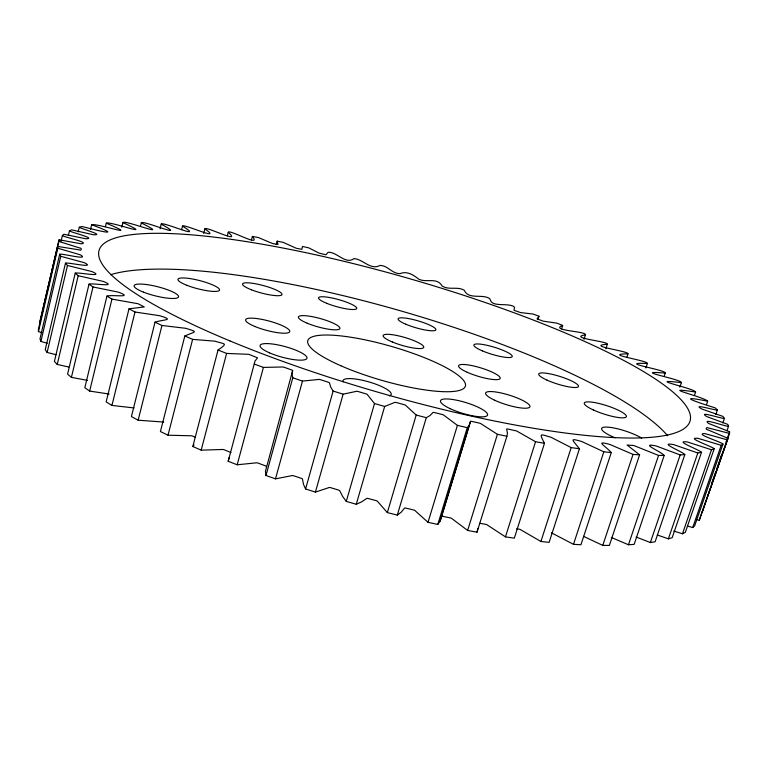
<?xml version="1.0" encoding="UTF-8"?>
<svg xmlns="http://www.w3.org/2000/svg" width="768" height="768" viewBox="0 0 768 768"><rect width="100%" height="100%" fill="white"/><g stroke="black" fill="none" stroke-linecap="round" stroke-linejoin="round"><path stroke-width="1.15" d="M702.221 512.141L729.542 433.44L729.6 431.76L708.701 423.494C700.349 417.216 726.749 427.018 728.534 426.25L726.97 430.781M537.907 319.661L538.973 316.243L533.098 314.045L520.56 312.576L514.742 310.56L513.946 310.157L514.598 307.296C510.096 302.208 492.326 307.613 490.464 300.173L489.648 298.618C482.333 293.568 468.518 300.077 464.246 290.227C457.306 286.128 448.867 290.467 442.099 285.974C437.05 276.922 426.259 283.085 418.666 279.13C413.53 274.925 406.944 270.72 399.965 273.648C392.054 273.706 387.955 265.603 380.122 265.411C370.637 270.634 363.024 259.162 354.067 258.614C345.446 264.941 336.96 251.664 328.138 252.288L326.035 254.707L325.104 254.602L319.085 253.114L308.688 247.834L302.467 246.461L301.814 249.322L296.256 248.266L283.286 242.4L277.171 241.162L278.006 244.464L272.621 243.552L258.355 237.533L252.374 236.438L251.472 239.875M292.656 370.56L265.459 471.283L265.987 475.498L275.491 478.858L291.514 475.718A2.026 0.624 15.3 0 1 293.933 475.872L301.104 478.272A2.026 0.624 15.4 0 1 302.515 479.405L303.504 484.368L305.578 488.966L315.408 492.096L328.637 487.709A2.035 0.624 15.8 0 1 330.864 487.738L338.208 489.946A2.035 0.624 15.9 0 1 339.917 491.107L342.672 496.493L346.272 501.408L356.266 504.259L361.613 501.888L366.442 498.662A2.035 0.624 16.4 0 1 368.448 498.566L375.84 500.554A2.035 0.624 16.5 0 1 377.789 501.715L387.341 512.592L397.306 515.107L401.184 512.208L404.266 508.397A2.026 0.624 16.9 0 1 406.013 508.166L413.328 509.894A2.026 0.624 17 0 1 415.498 511.056L428.026 522.326L437.798 524.458L440.15 521.069L470.458 421.642A2.054 0.48 17.1 0 1 471.888 421.44L479.069 423.034A2.045 0.48 17.1 0 1 481.478 424.08L497.414 434.294L506.899 436.243L507.466 433.21L506.611 429.034L507.84 429.005L516.605 430.963L535.546 441.734L544.474 443.309L514.33 538.157L505.459 536.87L487.824 525.341A2.006 0.605 17.9 0 0 485.338 524.256L479.683 523.315M440.15 521.069L441.466 516.749A2.016 0.614 17.4 0 1 442.925 516.394L450.029 517.834A2.016 0.614 17.5 0 1 452.381 518.966L467.626 530.458L477.024 532.176L477.84 528.365M61.066 241.277L62.41 235.498C63.562 237.158 91.238 242.707 81.197 243.811L59.107 239.779L39.523 322.848L40.291 320.899M40.56 319.738L59.107 239.779M58.435 241.296L79.718 247.978C81.974 247.69 81.802 251.203 79.565 249.917L57.629 246.432L38.4 329.357L38.458 331.594L41.827 332.63M38.458 331.594L57.802 248.227L57.629 246.432M57.802 248.227L80.342 254.813C90.557 260.87 61.498 253.171 59.683 254.227L39.974 338.957L40.915 341.472L47.309 343.258M40.915 341.472L60.739 256.301L59.683 254.227M68.371 235.478L69.456 230.822L71.606 229.843L93.312 234.73C105.994 235.45 80.659 228.749 79.296 227.232L78.211 231.859M60.739 256.301L84.365 262.694C96.835 268.886 67.565 262.099 65.482 263.146L45.254 349.67L47.117 352.445L56.026 354.691M47.117 352.445L67.478 265.478L65.482 263.146M67.478 265.478L91.949 271.574C106.243 277.853 77.981 272.035 75.216 273.139L54.403 361.43L57.235 364.445L68.726 367.018M57.235 364.445L78.202 275.731L75.216 273.139M90.566 229.296L91.661 224.698C98.198 223.238 143.635 239.232 106.282 223.171L105.446 226.656M78.202 275.731L103.238 281.405C118.858 287.741 92.832 282.845 89.021 284.15L67.574 374.141L71.405 377.366L87.552 380.381M71.405 377.366L93.005 286.973L89.021 284.15M121.786 227.232L122.909 222.595C124.138 219.408 174.691 239.808 141.293 222.941L140.448 226.406M93.005 286.973L118.301 292.118C134.794 298.291 112.099 294.451 106.954 296.083L84.835 387.686L89.654 391.085L109.123 394.032M89.654 391.085L111.946 299.107L106.954 296.083M111.946 299.107L138.067 303.734L144.278 306.941L129.005 308.803L106.147 401.894L111.946 405.437L134.131 407.952M111.946 405.437L134.986 312.01L129.005 308.803M160.08 228.749L161.222 224.131C161.942 221.002 206.39 241.008 182.477 226.128L181.613 229.594M134.986 312.01L159.667 315.706C175.114 320.41 164.122 319.21 155.04 322.166L131.414 416.582L138.144 420.211L161.818 421.92A1.978 0.576 13.7 0 1 163.661 422.16M138.144 420.211L161.952 325.488L155.04 322.166M203.702 233.501L204.874 228.874C205.277 225.706 243.034 245.021 228.23 232.33L227.328 235.814M161.952 325.488L185.712 328.301C198.624 332.41 196.022 331.037 184.829 335.971L160.416 431.539L168.01 435.197L190.378 435.773A1.997 0.586 14 0 1 193.094 436.253L195.072 437.155M168.01 435.197L192.614 339.37L184.829 335.971M230.947 452.534L224.486 449.894A2.006 0.605 14.4 0 0 221.827 449.51L201.178 450.144L192.826 446.525L218.035 350.006C228.365 342.787 225.139 344.486 215.011 341.184L192.614 339.37M201.178 450.144L226.598 353.424L248.88 354.326L257.549 357.84L255.014 361.046L228.192 461.261L237.197 464.784L255.715 462.902A2.016 0.614 14.8 0 1 258.278 463.181L265.142 465.725A2.026 0.614 14.9 0 1 266.256 466.81M276.25 244.627L277.171 241.162M228.192 461.261L229.2 457.498M237.197 464.784L263.405 367.411L281.808 367.008A2.054 0.49 15.1 0 1 284.39 367.382L291.389 369.85A2.054 0.49 15.2 0 1 292.57 370.8L292.022 374.362L292.79 377.798L265.987 475.498M275.491 478.858L302.477 381.082L318.307 379.507A2.064 0.49 15.5 0 1 320.736 379.776L328.032 382.138A2.064 0.49 15.6 0 1 329.51 383.146L330.787 387.216L333.13 391.056L343.133 394.176L356.083 391.421A2.064 0.49 15.9 0 1 358.31 391.574L365.779 393.802A2.064 0.49 16 0 1 367.546 394.838L374.506 403.546L384.662 406.445L394.483 402.538A2.064 0.49 16.3 0 1 396.48 402.576L403.978 404.621A2.064 0.49 16.4 0 1 406.003 405.686L416.189 415.046L426.298 417.677L429.984 415.565L432.826 412.666A2.064 0.49 16.7 0 1 434.554 412.589L441.955 414.422A2.054 0.49 16.8 0 1 444.202 415.488L457.402 425.357L467.28 427.661L469.411 425.059M305.578 488.966L333.13 391.056M315.408 492.096L343.133 394.176M346.272 501.408L374.506 403.546M356.266 504.259L384.662 406.445M387.341 512.592L416.189 415.046M397.306 515.107L426.298 417.677M428.026 522.326L457.402 425.357M437.798 524.458L467.28 427.661M441.504 516.432L470.467 421.382M467.626 530.458L497.414 434.294M477.024 532.176L506.899 436.243M561.581 328.8L562.646 325.411L556.954 323.165L543.245 321.168L537.043 318.864L538.973 316.243M505.459 536.87L535.546 441.734M584.026 339.331L585.475 334.771C586.483 331.238 549.053 330.605 562.646 325.411M540.912 541.498L571.19 447.59L579.427 448.771L549.13 542.352L540.912 541.498L521.27 530.102A1.987 0.586 18.3 0 0 518.698 529.085L516.576 528.816M605.856 348.797L607.315 344.266C608.688 341.299 567.149 338.016 585.475 334.771M626.899 357.245L628.013 353.856C629.078 351.082 584.774 345.802 607.315 344.266M573.494 544.33L603.821 451.814L611.27 452.602L580.944 544.752L573.494 544.33L552.23 533.242A1.968 0.566 18.6 0 0 551.482 532.819M645.898 367.997L647.376 363.494C648.307 360.518 601.037 354.019 628.013 353.856M602.774 545.405L633.043 454.416L639.61 454.81L609.379 545.405L602.774 545.405L583.517 536.342M664.118 376.493L665.242 373.114C666.931 369.974 614.832 362.102 647.376 363.494M679.872 387.158L681.389 382.656C682.464 379.392 628.57 369.955 665.242 373.114M628.464 544.771L658.56 455.434L664.195 455.443L634.157 544.368L628.464 544.771L611.338 537.456M694.464 395.424L695.616 392.045C694.301 388.253 642.749 377.99 681.389 382.656M650.362 542.544L680.179 454.925L684.845 454.579L655.114 541.766L650.362 542.544L636.115 537.024M706.522 404.582L707.683 401.194C703.526 396.653 655.728 386.026 695.616 392.045M668.371 538.838L697.814 452.995L701.51 452.323L672.163 537.725L668.371 538.838L657.302 534.979M715.824 414.49L717.36 410.016L715.238 407.904C704.899 404.602 669.955 393.763 707.683 401.194M682.464 533.789L711.466 449.75L714.192 448.781L685.315 532.378L682.464 533.789L673.776 531.014M722.842 422.899L724.397 418.406L722.938 416.41L702.01 409.075C690.662 402.96 715.306 410.554 717.36 410.016M687.446 526.022L692.717 527.558L721.2 445.325L722.995 444.077C722.026 442.214 693.398 433.488 704.794 433.565L727.171 439.843L728.074 438.365L707.539 429.706C705.082 429.677 706.349 426.461 708.221 427.92L729.542 433.44M722.995 444.077L694.646 525.878L692.717 527.558M711.36 484.32L715.632 472.022M716.794 468.662L721.834 454.128M726.106 441.821L729.6 431.76M695.875 519.408L699.245 520.291L727.171 439.843M728.074 438.365L699.245 520.291M192.826 446.525L194.074 444.883M62.41 235.498L63.859 234.259L85.853 238.752C97.421 238.656 70.56 232.31 69.456 230.822M79.296 227.232L82.08 226.522C93.226 229.382 127.939 238.435 91.661 224.698M106.282 223.171C110.016 220.867 158.515 239.146 122.909 222.595M141.293 222.941C141.494 219.322 190.675 240.576 161.222 224.131M182.477 226.128C183.149 223.248 224.074 242.39 204.874 228.874M228.23 232.33C229.018 228.864 262.301 248.266 252.374 236.438M724.397 418.406C722.64 419.05 696.701 410.352 706.79 416.582L727.814 424.397L728.534 426.25M721.2 445.325L697.968 438.307C684.518 437.136 713.069 446.842 714.192 448.781M711.466 449.75L687.61 442.022C672.48 439.901 699.898 450.029 701.51 452.323M697.814 452.995L673.632 444.595C657.264 441.773 682.502 451.632 684.845 454.579M292.79 377.798L302.477 381.082M680.179 454.925L655.987 445.92C638.832 442.493 660.941 451.574 664.195 455.443M254.208 364.032L263.405 367.411M658.56 455.434L633.859 445.536L627.091 445.018L639.61 454.81M218.035 350.006L226.598 353.424M633.043 454.416L609.965 444.48C593.914 440.218 605.482 445.738 611.27 452.602M603.821 451.814L581.914 441.581C568.704 437.702 572.333 439.622 579.427 448.771M571.19 447.59L550.858 437.203C540.422 434.458 538.618 431.99 544.474 443.309M110.582 274.704A305.606 66.989 16.1 0 1 402.326 311.347A305.606 66.989 16.1 0 1 667.728 435.811M615.005 437.789A23.606 4.992 18.2 0 1 606.346 427.075A23.606 4.992 18.2 0 1 641.712 438.106M343.181 381.878A25.066 5.885 16 0 1 370.291 382.32A25.066 5.885 16 0 1 389.376 395.875M340.886 365.779A82.022 17.635 16.1 0 0 465.197 386.65A82.022 17.635 16.1 0 0 353.674 337.699A82.022 17.635 16.1 0 0 340.886 365.779M494.611 400.205A23.184 4.973 17.2 0 0 529.834 406.954A23.184 4.973 17.2 0 0 498.874 392.515A23.184 4.973 17.2 0 0 494.611 400.205M467.174 372.25A21.773 4.416 16.9 0 0 500.141 378.518A21.773 4.416 16.9 0 0 470.803 365.376A21.773 4.416 16.9 0 0 467.174 372.25M392.256 341.952A21.12 4.176 16.2 0 0 423.734 347.338A21.12 4.176 16.2 0 0 394.378 335.03A21.12 4.176 16.2 0 0 392.256 341.952M307.219 323.222A21.542 4.33 15.5 0 0 339.869 328.598A21.542 4.33 15.5 0 0 310.378 316.33A21.542 4.33 15.5 0 0 307.219 323.222M254.947 326.506A22.838 4.829 15 0 0 289.69 331.757A22.838 4.829 15 0 0 258.432 318.778A22.838 4.829 15 0 0 254.947 326.506M269.568 352.867A24.317 5.501 15.2 0 0 306.883 358.474A24.317 5.501 15.2 0 0 274.07 344.237A24.317 5.501 15.2 0 0 269.568 352.867M450.077 408.624A24.576 5.626 16.9 0 0 487.459 415.258A24.576 5.626 16.9 0 0 454.541 399.802A24.576 5.626 16.9 0 0 450.077 408.624M593.424 409.987A22.09 4.406 17.9 0 0 626.352 416.707A22.09 4.406 17.9 0 0 596.285 402.883A22.09 4.406 17.9 0 0 593.424 409.987M547.027 380.122A20.842 3.984 17.4 0 0 578.438 386.592A20.842 3.984 17.4 0 0 550.349 373.939A20.842 3.984 17.4 0 0 547.027 380.122M482.419 350.89A20.016 3.725 16.8 0 0 512.208 356.582A20.016 3.725 16.8 0 0 484.56 344.794A20.016 3.725 16.8 0 0 482.419 350.89M405.888 324.25A19.661 3.619 16.2 0 0 435.773 329.971A19.661 3.619 16.2 0 0 409.238 318.71A19.661 3.619 16.2 0 0 405.888 324.25M326.813 303.35A19.795 3.658 15.6 0 0 356.678 308.573A19.795 3.658 15.6 0 0 329.453 297.504A19.795 3.658 15.6 0 0 326.813 303.35M251.491 289.814A20.419 3.85 15 0 0 281.981 294.576A20.419 3.85 15 0 0 253.315 283.402A20.419 3.85 15 0 0 251.491 289.814M186.902 285.312A21.494 4.205 14.5 0 0 219.514 290.179A21.494 4.205 14.5 0 0 189.811 278.554A21.494 4.205 14.5 0 0 186.902 285.312M143.491 292.147A22.906 4.714 14.1 0 0 178.502 297.024A22.906 4.714 14.1 0 0 147.062 284.63A22.906 4.714 14.1 0 0 143.491 292.147M229.882 340.896A307.555 58.915 16.1 0 0 689.866 421.603A307.555 58.915 16.1 0 0 263.981 244.531A307.555 58.915 16.1 0 0 229.882 340.896"/></g></svg>
